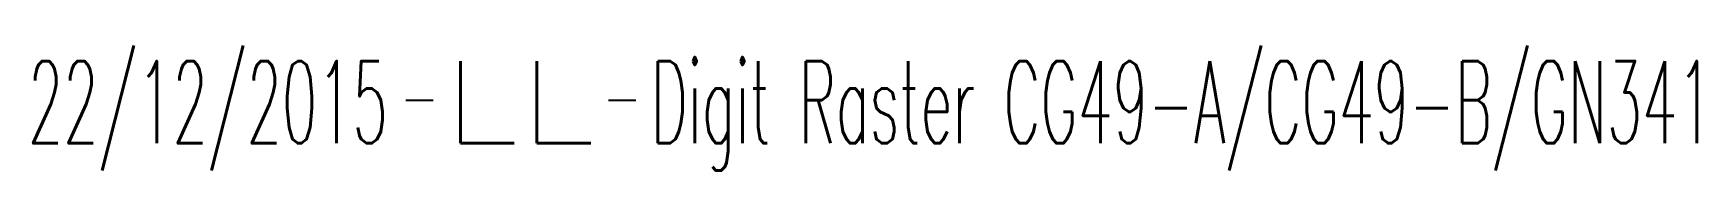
# Model space of a CAD drawing. Header units: millimetres. Extents: x 108995 to 110001, y 128245 to 129001.
# Drawn here: x 109806.89 to 109837.21, y 128807.12 to 128809.4 of the extents above; entities that cross this region are included whole.
import ezdxf
from ezdxf.enums import TextEntityAlignment as Align

# ---------------------------------------------------------------- set-up
doc = ezdxf.new("R2010")
doc.units = ezdxf.units.MM
doc.layers.get('0').update_dxf_attribs({"linetype": 'CONTINUOUS'})
doc.layers.add('L_910', color=7, linetype='CONTINUOUS')
doc.styles.get("Standard").update_dxf_attribs({"font": 'romans.shx', "width": 0.85})

# ---------------------------------------------------------------- blocks, each defined once
blk = doc.blocks.new('GIS_MODF')
at = {"color": 0, "linetype": 'Continuous', "flags": 128}
for points in [[(-2.176, -0.014), (-1.676, -0.014)], [(1.519, -0.014), (2.019, -0.014)]]:
    blk.add_lwpolyline(points, dxfattribs=at)
at = {"color": 0, "linetype": 'Continuous', "width": 0.5}
blk.add_attdef('DATE', text='', height=1.5, dxfattribs=at).set_placement((-2.502, -0.798), align=Align.RIGHT)
at = {"color": 0, "linetype": 'Continuous', "width": 1.771291}
blk.add_attdef('USER', text='', height=1.5, dxfattribs=at).set_placement((-1.507, -0.798), (1.276, -0.798), align=Align.FIT)
at = {"color": 0, "linetype": 'Continuous', "width": 0.5}
blk.add_attdef('DESC', (2.289, -0.798), '', height=1.5, dxfattribs=at)

msp = doc.modelspace()

# ---------------------------------------------------------------- block references
at = {"layer": 'L_910', "linetype": 'Continuous'}
ref = msp.add_blockref('GIS_MODF', (109815.856, 128808.414), dxfattribs=at)
ref.add_attrib('DATE', '22/12/2015', dxfattribs={"layer": '0', "color": 0, "linetype": 'Continuous', "height": 1.5, "width": 0.5}).set_placement((109813.354, 128807.616), align=Align.RIGHT)
ref.add_attrib('USER', 'LL', dxfattribs={"layer": '0', "color": 0, "linetype": 'Continuous', "height": 1.5, "width": 1.180861}).set_placement((109814.349, 128807.616), (109817.133, 128807.616), align=Align.FIT)
ref.add_attrib('DESC', 'Digit Raster CG49-A/CG49-B/GN341', (109818.145, 128807.616), dxfattribs={"layer": '0', "color": 0, "linetype": 'Continuous', "height": 1.5, "width": 0.5})

doc.saveas('drawing.dxf')
